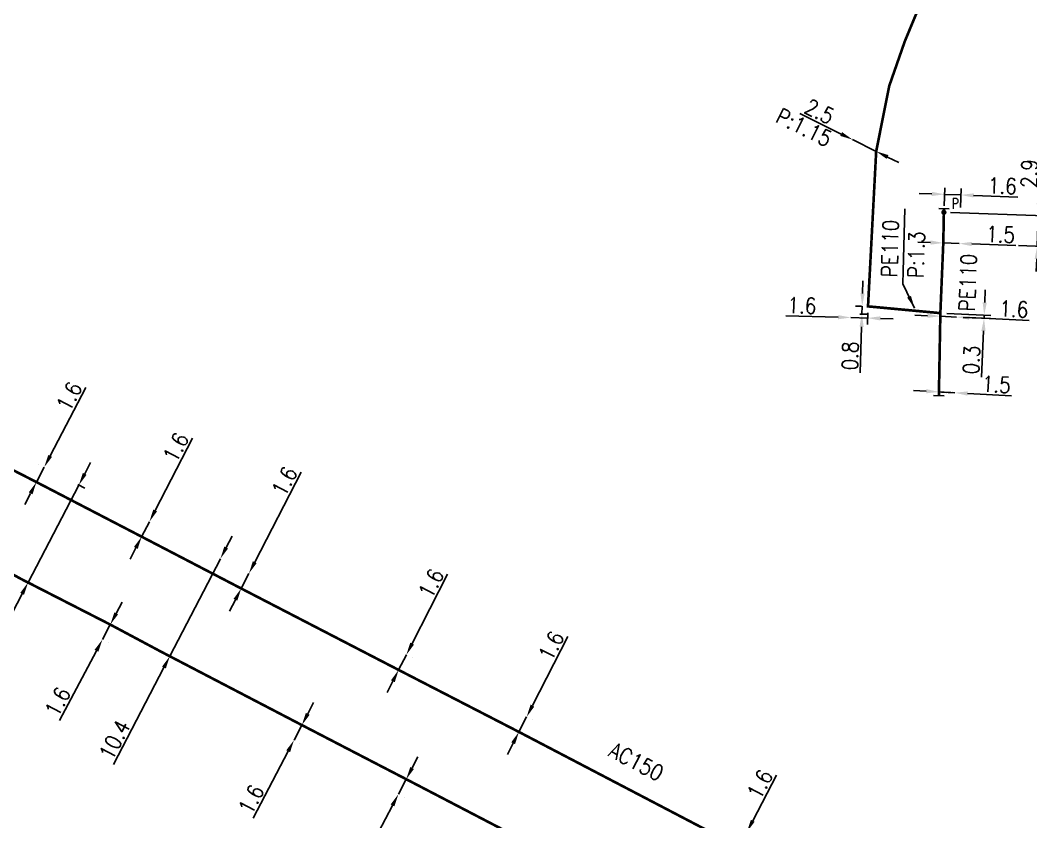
# Model space of a CAD drawing. Header units: millimetres. Extents: x 155997 to 157006, y 121209 to 122008.
# Drawn here: x 156276.7 to 156372.4, y 121815.6 to 121891.4 of the extents above; entities that cross this region are included whole.
import ezdxf
from ezdxf.enums import TextEntityAlignment as Align

# ---------------------------------------------------------------- set-up
doc = ezdxf.new("R2010")
doc.units = ezdxf.units.MM
for name, pattern in [('DASHED', [0.75, 0.5, -0.25]), ('L_25_AP', [2000, 1000, 1000]), ('L_25_PE', [2000, 1000, 1000])]:
    doc.linetypes.add(name, pattern=pattern)
doc.layers.get('0').update_dxf_attribs({"linetype": 'CONTINUOUS'})
for name, color, linetype in [('L_150', 1, 'CONTINUOUS'), ('L_300', 7, 'CONTINUOUS'), ('L_340', 7, 'CONTINUOUS')]:
    doc.layers.add(name, color=color, linetype=linetype)
doc.styles.add('G_ROMANS', font='ROMANS.SHX', dxfattribs={"width": 0.75})
doc.styles.get("Standard").update_dxf_attribs({"font": 'romans.shx', "width": 0.85})
doc.dimstyles.get("Standard").update_dxf_attribs({"dimtxt": 1.5, "dimasz": 1.2, "dimexe": 0.625, "dimexo": 0.625, "dimgap": 0.25, "dimtad": 1, "dimdec": 1, "dimzin": 0, "dimdsep": 46, "dimtxsty": 'Standard', "dimcen": -0.5, "dimadec": 0, "dimazin": 0, "dimtfac": 1, "dimtdec": 1, "dimtmove": 0, "dimatfit": 3, "dimfxl": 0, "dimtolj": 1, "dimtzin": 0, "dimarcsym": 0})

# ---------------------------------------------------------------- blocks, each defined once
blk = doc.blocks.new('L_340_07')
at = {"color": 0, "linetype": 'Continuous', "const_width": 0.25, "flags": 128}
blk.add_lwpolyline([(0, 0), (0.35, 0)], dxfattribs=at)
at = {"color": 0, "linetype": 'Continuous', "flags": 128}
blk.add_lwpolyline([(0.35, -0.5), (0.35, 0.5)], dxfattribs=at)
at = {"color": 0, "linetype": 'Continuous', "width": 0.75, "flags": 3}
for tag, p in [('DEF_LEG', (0.723, -3.465)), ('DEF_COUP', (0.723, -5.965)), ('DEF_TYPE', (0.723, -8.465))]:
    blk.add_attdef(tag, text='', height=1.2, dxfattribs=at).set_placement(p, align=Align.MIDDLE)
blk = doc.blocks.new('L_300_12')
at = {"color": 0, "linetype": 'Continuous', "const_width": 0.248, "flags": 128}
blk.add_lwpolyline([(-0.126, 0, 1), (0.126, 0, 1)], format="xyb", close=True, dxfattribs=at)
at = {"linetype": 'Continuous', "style": 'G_ROMANS', "width": 0.75}
blk.add_attdef('P', text='', height=1, dxfattribs=at).set_placement((0, 1.331), align=Align.MIDDLE_CENTER)
at = {"color": 0, "linetype": 'Continuous', "width": 0.75, "flags": 3}
for tag, p in [('DEF_LEG', (0, -5)), ('DEF_COUP', (0, -7.5)), ('DEF_TYPE', (0, -10))]:
    blk.add_attdef(tag, text='', height=1.2, dxfattribs=at).set_placement(p, align=Align.MIDDLE)
blk = doc.blocks.new('*D196')
at = {"layer": 'L_150', "color": 0, "linetype": 'Continuous', "lineweight": -2, "transparency": 16777216}
for p, q in [((156356.963, 121863.727), (156356.931, 121862.624)), ((156354.151, 121863.33), (156349.202, 121863.473)), ((156356.949, 121863.249), (156355.35, 121863.295)), ((156358.149, 121863.214), (156359.348, 121863.18))]:
    blk.add_line(p, q, dxfattribs=at)
at = {"layer": 'L_150', "color": 0, "linetype": 'Continuous', "transparency": 16777216}
for points in [[(156354.156, 121863.53), (156354.145, 121863.13), (156355.35, 121863.295)], [(156358.155, 121863.414), (156358.143, 121863.014), (156356.949, 121863.249)]]:
    blk.add_solid(points, dxfattribs=at)
at = {"layer": 'L_150', "color": 0, "linetype": 'Continuous', "transparency": 16777216, "insert": (156350.725, 121864.43), "char_height": 1.5, "attachment_point": 5, "rotation": 358.3412}
blk.add_mtext('\\A1;1.6', dxfattribs=at)
blk = doc.blocks.new('*D197')
at = {"layer": 'L_150', "color": 0, "linetype": 'Continuous', "lineweight": -2, "transparency": 16777216}
for p, q in [((156356.462, 121865.568), (156356.496, 121866.767)), ((156356.357, 121864.37), (156355.802, 121864.386)), ((156356.191, 121863.625), (156357.03, 121863.601)), ((156356.427, 121864.368), (156356.405, 121863.619)), ((156356.37, 121862.419), (156356.244, 121858.05))]:
    blk.add_line(p, q, dxfattribs=at)
at = {"layer": 'L_150', "color": 0, "linetype": 'Continuous', "transparency": 16777216}
for points in [[(156356.262, 121865.574), (156356.662, 121865.562), (156356.427, 121864.368)], [(156356.171, 121862.425), (156356.57, 121862.413), (156356.405, 121863.619)]]:
    blk.add_solid(points, dxfattribs=at)
at = {"layer": 'L_150', "color": 0, "linetype": 'Continuous', "transparency": 16777216, "insert": (156355.29, 121859.664), "char_height": 1.5, "attachment_point": 5, "rotation": 88.3412}
blk.add_mtext('\\A1;0.8', dxfattribs=at)
blk = doc.blocks.new('*D198')
at = {"layer": 'L_150', "color": 0, "linetype": 'Continuous', "lineweight": -2, "transparency": 16777216}
for p, q in [((156368.035, 121864.724), (156368.089, 121865.922)), ((156364.457, 121863.685), (156368.605, 121863.497)), ((156367.98, 121863.525), (156367.967, 121863.225)), ((156365.991, 121863.315), (156368.591, 121863.197)), ((156367.912, 121862.026), (156367.714, 121857.652))]:
    blk.add_line(p, q, dxfattribs=at)
at = {"layer": 'L_150', "color": 0, "linetype": 'Continuous', "transparency": 16777216}
for points in [[(156367.835, 121864.733), (156368.234, 121864.715), (156367.98, 121863.525)], [(156367.712, 121862.036), (156368.112, 121862.017), (156367.967, 121863.225)]]:
    blk.add_solid(points, dxfattribs=at)
at = {"layer": 'L_150', "color": 0, "linetype": 'Continuous', "transparency": 16777216, "insert": (156366.787, 121859.282), "char_height": 1.5, "attachment_point": 5, "rotation": 87.40143}
blk.add_mtext('\\A1;0.3', dxfattribs=at)
blk = doc.blocks.new('*D199')
at = {"layer": 'L_150', "color": 0, "linetype": 'Continuous', "lineweight": -2, "transparency": 16777216}
for p, q in [((156362.62, 121863.468), (156361.421, 121863.522)), ((156363.804, 121863.089), (156363.79, 121862.789)), ((156363.819, 121863.414), (156365.367, 121863.343)), ((156366.566, 121863.289), (156372.244, 121863.031))]:
    blk.add_line(p, q, dxfattribs=at)
at = {"layer": 'L_150', "color": 0, "linetype": 'Continuous', "transparency": 16777216}
for points in [[(156362.629, 121863.668), (156362.611, 121863.268), (156363.819, 121863.414)], [(156366.575, 121863.489), (156366.557, 121863.089), (156365.367, 121863.343)]]:
    blk.add_solid(points, dxfattribs=at)
at = {"layer": 'L_150', "color": 0, "linetype": 'Continuous', "transparency": 16777216, "insert": (156370.796, 121864.098), "char_height": 1.5, "attachment_point": 5, "rotation": 357.40143}
blk.add_mtext('\\A1;1.6', dxfattribs=at)
blk = doc.blocks.new('*D200')
at = {"layer": 'L_340', "color": 0, "linetype": 'Continuous', "lineweight": -2, "transparency": 16777216}
for p, q in [((156362.499, 121856.321), (156361.301, 121856.388)), ((156363.697, 121856.255), (156365.195, 121856.172)), ((156366.393, 121856.105), (156370.576, 121855.874))]:
    blk.add_line(p, q, dxfattribs=at)
at = {"layer": 'L_340', "color": 0, "linetype": 'Continuous', "transparency": 16777216}
for points in [[(156362.51, 121856.521), (156362.488, 121856.122), (156363.697, 121856.255)], [(156366.404, 121856.305), (156366.382, 121855.906), (156365.195, 121856.172)]]:
    blk.add_solid(points, dxfattribs=at)
at = {"layer": 'L_340', "color": 0, "linetype": 'Continuous', "transparency": 16777216, "insert": (156369.139, 121856.955), "char_height": 1.5, "attachment_point": 5, "rotation": 356.82614}
blk.add_mtext('\\A1;1.5', dxfattribs=at)
blk = doc.blocks.new('*D201')
at = {"layer": 'L_340', "color": 0, "linetype": 'Continuous', "lineweight": -2, "transparency": 16777216}
for p, q in [((156363.027, 121874.999), (156361.828, 121875.043)), ((156364.187, 121873.878), (156364.249, 121875.58)), ((156365.733, 121873.723), (156365.799, 121875.523)), ((156364.226, 121874.955), (156365.776, 121874.899)), ((156366.975, 121874.855), (156371.161, 121874.702))]:
    blk.add_line(p, q, dxfattribs=at)
at = {"layer": 'L_340', "color": 0, "linetype": 'Continuous', "transparency": 16777216}
for points in [[(156363.034, 121875.199), (156363.02, 121874.799), (156364.226, 121874.955)], [(156366.982, 121875.055), (156366.968, 121874.655), (156365.776, 121874.899)]]:
    blk.add_solid(points, dxfattribs=at)
at = {"layer": 'L_340', "color": 0, "linetype": 'Continuous', "transparency": 16777216, "insert": (156369.704, 121875.756), "char_height": 1.5, "attachment_point": 5, "rotation": 357.91004}
blk.add_mtext('\\A1;1.6', dxfattribs=at)
blk = doc.blocks.new('*D202')
at = {"layer": 'L_150', "color": 0, "linetype": 'Continuous', "lineweight": -2, "transparency": 16777216}
for p, q in [((156354.44, 121880.669), (156350.523, 121882.612)), ((156357.754, 121879.025), (156355.515, 121880.136)), ((156358.829, 121878.492), (156359.904, 121877.959))]:
    blk.add_line(p, q, dxfattribs=at)
at = {"layer": 'L_150', "color": 0, "linetype": 'Continuous', "transparency": 16777216}
for points in [[(156354.528, 121880.848), (156354.351, 121880.49), (156355.515, 121880.136)], [(156358.918, 121878.671), (156358.741, 121878.313), (156357.754, 121879.025)]]:
    blk.add_solid(points, dxfattribs=at)
at = {"layer": 'L_150', "color": 0, "linetype": 'Continuous', "transparency": 16777216, "insert": (156352.388, 121882.803), "char_height": 1.5, "attachment_point": 5, "rotation": 333.62193}
blk.add_mtext('\\A1;2.5', dxfattribs=at)
blk = doc.blocks.new('*D204')
at = {"layer": 'L_150', "color": 0, "linetype": 'Continuous', "lineweight": -2, "transparency": 16777216}
for p, q in [((156362.91, 121870.396), (156361.71, 121870.439)), ((156364.109, 121870.354), (156365.608, 121870.3)), ((156366.807, 121870.258), (156370.994, 121870.109))]:
    blk.add_line(p, q, dxfattribs=at)
at = {"layer": 'L_150', "color": 0, "linetype": 'Continuous', "transparency": 16777216}
for points in [[(156362.917, 121870.596), (156362.903, 121870.196), (156364.109, 121870.354)], [(156366.814, 121870.457), (156366.8, 121870.058), (156365.608, 121870.3)]]:
    blk.add_solid(points, dxfattribs=at)
at = {"layer": 'L_150', "color": 0, "linetype": 'Continuous', "transparency": 16777216, "insert": (156369.536, 121871.161), "char_height": 1.5, "attachment_point": 5, "rotation": 357.96305}
blk.add_mtext('\\A1;1.5', dxfattribs=at)
blk = doc.blocks.new('*D205')
at = {"layer": 'L_340', "color": 0, "linetype": 'Continuous', "lineweight": -2, "transparency": 16777216}
for p, q in [((156373.149, 121874.135), (156373.302, 121878.443)), ((156364.789, 121873.231), (156373.731, 121872.913)), ((156373.003, 121870.037), (156373.106, 121872.935)), ((156371.229, 121870.1), (156373.628, 121870.015)), ((156372.961, 121868.838), (156372.918, 121867.639))]:
    blk.add_line(p, q, dxfattribs=at)
at = {"layer": 'L_340', "color": 0, "linetype": 'Continuous', "transparency": 16777216}
for points in [[(156372.949, 121874.142), (156373.349, 121874.127), (156373.106, 121872.935)], [(156372.761, 121868.845), (156373.161, 121868.831), (156373.003, 121870.037)]]:
    blk.add_solid(points, dxfattribs=at)
at = {"layer": 'L_340', "color": 0, "linetype": 'Continuous', "transparency": 16777216, "insert": (156372.248, 121876.924), "char_height": 1.5, "attachment_point": 5, "rotation": 87.96305}
blk.add_mtext('\\A1;2.9', dxfattribs=at)
blk = doc.blocks.new('*D541')
at = {"layer": 'L_150', "color": 0, "linetype": 'Continuous', "lineweight": -2, "transparency": 16777216}
for p, q in [((156279.529, 121850.201), (156282.912, 121856.688)), ((156278.234, 121847.719), (156278.974, 121849.137)), ((156278.42, 121849.426), (156278.42, 121849.426)), ((156277.68, 121848.008), (156277.68, 121848.008)), ((156277.679, 121846.655), (156277.125, 121845.591))]:
    blk.add_line(p, q, dxfattribs=at)
at = {"layer": 'L_150', "color": 0, "linetype": 'Continuous', "transparency": 16777216}
for points in [[(156279.352, 121850.294), (156279.707, 121850.109), (156278.974, 121849.137)], [(156277.502, 121846.747), (156277.857, 121846.562), (156278.234, 121847.719)]]:
    blk.add_solid(points, dxfattribs=at)
at = {"layer": 'L_150', "color": 0, "linetype": 'Continuous', "transparency": 16777216, "insert": (156281.335, 121855.825), "char_height": 1.5, "attachment_point": 5, "rotation": 62.45599}
blk.add_mtext('\\A1;1.6', dxfattribs=at)
blk = doc.blocks.new('*D542')
at = {"layer": 'L_150', "color": 0, "linetype": 'Continuous', "lineweight": -2, "transparency": 16777216}
for p, q in [((156289.478, 121845.039), (156293.006, 121851.877)), ((156288.195, 121842.551), (156288.928, 121843.973)), ((156287.644, 121841.484), (156287.094, 121840.418))]:
    blk.add_line(p, q, dxfattribs=at)
at = {"layer": 'L_150', "color": 0, "linetype": 'Continuous', "transparency": 16777216}
for points in [[(156289.3, 121845.131), (156289.656, 121844.948), (156288.928, 121843.973)], [(156287.467, 121841.576), (156287.822, 121841.393), (156288.195, 121842.551)]]:
    blk.add_solid(points, dxfattribs=at)
at = {"layer": 'L_150', "color": 0, "linetype": 'Continuous', "transparency": 16777216, "insert": (156291.432, 121851.008), "char_height": 1.5, "attachment_point": 5, "rotation": 62.71309}
blk.add_mtext('\\A1;1.6', dxfattribs=at)
blk = doc.blocks.new('*D543')
at = {"layer": 'L_150', "color": 0, "linetype": 'Continuous', "lineweight": -2, "transparency": 16777216}
for p, q in [((156298.904, 121840.137), (156303.287, 121848.662)), ((156297.624, 121837.647), (156298.356, 121839.07)), ((156297.076, 121836.58), (156296.527, 121835.513))]:
    blk.add_line(p, q, dxfattribs=at)
at = {"layer": 'L_150', "color": 0, "linetype": 'Continuous', "transparency": 16777216}
for points in [[(156298.727, 121840.229), (156299.082, 121840.046), (156298.356, 121839.07)], [(156296.898, 121836.672), (156297.253, 121836.489), (156297.624, 121837.647)]]:
    blk.add_solid(points, dxfattribs=at)
at = {"layer": 'L_150', "color": 0, "linetype": 'Continuous', "transparency": 16777216, "insert": (156301.715, 121847.79), "char_height": 1.5, "attachment_point": 5, "rotation": 62.79156}
blk.add_mtext('\\A1;1.6', dxfattribs=at)
blk = doc.blocks.new('*D544')
at = {"layer": 'L_150', "color": 0, "linetype": 'Continuous', "lineweight": -2, "transparency": 16777216}
for p, q in [((156313.807, 121832.429), (156317.174, 121839.005)), ((156312.53, 121829.937), (156313.26, 121831.361)), ((156313.816, 121831.076), (156313.816, 121831.076)), ((156313.087, 121829.652), (156313.087, 121829.652)), ((156311.984, 121828.869), (156311.437, 121827.801))]:
    blk.add_line(p, q, dxfattribs=at)
at = {"layer": 'L_150', "color": 0, "linetype": 'Continuous', "transparency": 16777216}
for points in [[(156313.629, 121832.521), (156313.985, 121832.338), (156313.26, 121831.361)], [(156311.806, 121828.96), (156312.162, 121828.778), (156312.53, 121829.937)]]:
    blk.add_solid(points, dxfattribs=at)
at = {"layer": 'L_150', "color": 0, "linetype": 'Continuous', "transparency": 16777216, "insert": (156315.603, 121838.131), "char_height": 1.5, "attachment_point": 5, "rotation": 62.88472}
blk.add_mtext('\\A1;1.6', dxfattribs=at)
blk = doc.blocks.new('*D545')
at = {"layer": 'L_150', "color": 0, "linetype": 'Continuous', "lineweight": -2, "transparency": 16777216}
for p, q in [((156325.201, 121826.559), (156328.555, 121833.095)), ((156323.923, 121824.068), (156324.653, 121825.491)), ((156325.209, 121825.206), (156325.209, 121825.206)), ((156324.479, 121823.782), (156324.479, 121823.782)), ((156323.375, 121823), (156322.827, 121821.932))]:
    blk.add_line(p, q, dxfattribs=at)
at = {"layer": 'L_150', "color": 0, "linetype": 'Continuous', "transparency": 16777216}
for points in [[(156325.023, 121826.65), (156325.379, 121826.468), (156324.653, 121825.491)], [(156323.197, 121823.091), (156323.553, 121822.909), (156323.923, 121824.068)]]:
    blk.add_solid(points, dxfattribs=at)
at = {"layer": 'L_150', "color": 0, "linetype": 'Continuous', "transparency": 16777216, "insert": (156326.982, 121832.222), "char_height": 1.5, "attachment_point": 5, "rotation": 62.83878}
blk.add_mtext('\\A1;1.6', dxfattribs=at)
blk = doc.blocks.new('*D546')
at = {"layer": 'L_150', "color": 0, "linetype": 'Continuous', "lineweight": -2, "transparency": 16777216}
for p, q in [((156346.065, 121815.659), (156348.321, 121819.981)), ((156344.77, 121813.177), (156345.51, 121814.595)), ((156345.387, 121814.659), (156346.064, 121814.306)), ((156344.647, 121813.241), (156345.324, 121812.887)), ((156344.214, 121812.113), (156343.659, 121811.049))]:
    blk.add_line(p, q, dxfattribs=at)
at = {"layer": 'L_150', "color": 0, "linetype": 'Continuous', "transparency": 16777216}
for points in [[(156345.888, 121815.751), (156346.243, 121815.566), (156345.51, 121814.595)], [(156344.037, 121812.205), (156344.392, 121812.02), (156344.77, 121813.177)]]:
    blk.add_solid(points, dxfattribs=at)
at = {"layer": 'L_150', "color": 0, "linetype": 'Continuous', "transparency": 16777216, "insert": (156346.743, 121819.119), "char_height": 1.5, "attachment_point": 5, "rotation": 62.4382}
blk.add_mtext('\\A1;1.6', dxfattribs=at)
blk = doc.blocks.new('*D548')
at = {"layer": 'L_150', "color": 0, "linetype": 'Continuous', "lineweight": -2, "transparency": 16777216}
for p, q in [((156313.807, 121820.656), (156314.364, 121821.719)), ((156313.251, 121819.593), (156312.509, 121818.175)), ((156313.805, 121819.303), (156313.805, 121819.303)), ((156313.063, 121817.885), (156313.063, 121817.885)), ((156311.953, 121817.112), (156308.574, 121810.653))]:
    blk.add_line(p, q, dxfattribs=at)
at = {"layer": 'L_150', "color": 0, "linetype": 'Continuous', "transparency": 16777216}
for points in [[(156313.63, 121820.749), (156313.984, 121820.563), (156313.251, 121819.593)], [(156311.776, 121817.205), (156312.13, 121817.019), (156312.509, 121818.175)]]:
    blk.add_solid(points, dxfattribs=at)
at = {"layer": 'L_150', "color": 0, "linetype": 'Continuous', "transparency": 16777216, "insert": (156308.381, 121812.441), "char_height": 1.5, "attachment_point": 5, "rotation": 62.38243}
blk.add_mtext('\\A1;1.6', dxfattribs=at)
blk = doc.blocks.new('*D549')
at = {"layer": 'L_150', "color": 0, "linetype": 'Continuous', "lineweight": -2, "transparency": 16777216}
for p, q in [((156303.924, 121825.78), (156304.48, 121826.844)), ((156303.368, 121824.717), (156302.626, 121823.3)), ((156303.18, 121823.01), (156303.18, 121823.01)), ((156302.07, 121822.236), (156298.753, 121815.897))]:
    blk.add_line(p, q, dxfattribs=at)
at = {"layer": 'L_150', "color": 0, "linetype": 'Continuous', "transparency": 16777216}
for points in [[(156303.747, 121825.873), (156304.101, 121825.688), (156303.368, 121824.717)], [(156301.892, 121822.329), (156302.247, 121822.144), (156302.626, 121823.3)]]:
    blk.add_solid(points, dxfattribs=at)
at = {"layer": 'L_150', "color": 0, "linetype": 'Continuous', "transparency": 16777216, "insert": (156298.56, 121817.685), "char_height": 1.5, "attachment_point": 5, "rotation": 62.38218}
blk.add_mtext('\\A1;1.6', dxfattribs=at)
blk = doc.blocks.new('*D553')
at = {"layer": 'L_150', "color": 0, "linetype": 'Continuous', "lineweight": -2, "transparency": 16777216}
for p, q in [((156285.785, 121835.291), (156286.346, 121836.353)), ((156285.225, 121834.23), (156284.478, 121832.815)), ((156285.778, 121833.938), (156285.778, 121833.938)), ((156285.031, 121832.524), (156285.031, 121832.524)), ((156283.918, 121831.754), (156280.424, 121825.138))]:
    blk.add_line(p, q, dxfattribs=at)
at = {"layer": 'L_150', "color": 0, "linetype": 'Continuous', "transparency": 16777216}
for points in [[(156285.608, 121835.385), (156285.962, 121835.198), (156285.225, 121834.23)], [(156283.741, 121831.848), (156284.094, 121831.661), (156284.478, 121832.815)]]:
    blk.add_solid(points, dxfattribs=at)
at = {"layer": 'L_150', "color": 0, "linetype": 'Continuous', "transparency": 16777216, "insert": (156280.238, 121826.927), "char_height": 1.5, "attachment_point": 5, "rotation": 62.16506}
blk.add_mtext('\\A1;1.6', dxfattribs=at)
blk = doc.blocks.new('*D555')
at = {"layer": 'L_150', "color": 0, "linetype": 'Continuous', "lineweight": -2, "transparency": 16777216}
for p, q in [((156282.8, 121848.495), (156283.355, 121849.559)), ((156282.245, 121847.431), (156277.434, 121838.207)), ((156282.137, 121847.488), (156282.799, 121847.142)), ((156277.327, 121838.263), (156277.988, 121837.918)), ((156276.879, 121837.143), (156274.352, 121832.298))]:
    blk.add_line(p, q, dxfattribs=at)
at = {"layer": 'L_150', "color": 0, "linetype": 'Continuous', "transparency": 16777216}
for points in [[(156282.622, 121848.588), (156282.977, 121848.403), (156282.245, 121847.431)], [(156276.702, 121837.236), (156277.057, 121837.051), (156277.434, 121838.207)]]:
    blk.add_solid(points, dxfattribs=at)
at = {"layer": 'L_150', "color": 0, "linetype": 'Continuous', "transparency": 16777216, "insert": (156274.452, 121834.651), "char_height": 1.5, "attachment_point": 5, "rotation": 62.45599}
blk.add_mtext('\\A1;10.4', dxfattribs=at)
blk = doc.blocks.new('*D556')
at = {"layer": 'L_150', "color": 0, "linetype": 'Continuous', "lineweight": -2, "transparency": 16777216}
for p, q in [((156296.202, 121841.527), (156296.755, 121842.592)), ((156295.65, 121840.462), (156290.862, 121831.234)), ((156290.565, 121831.388), (156291.417, 121830.946)), ((156290.309, 121830.169), (156285.539, 121820.976))]:
    blk.add_line(p, q, dxfattribs=at)
at = {"layer": 'L_150', "color": 0, "linetype": 'Continuous', "transparency": 16777216}
for points in [[(156296.025, 121841.619), (156296.38, 121841.435), (156295.65, 121840.462)], [(156290.132, 121830.261), (156290.487, 121830.077), (156290.862, 121831.234)]]:
    blk.add_solid(points, dxfattribs=at)
at = {"layer": 'L_150', "color": 0, "linetype": 'Continuous', "transparency": 16777216, "insert": (156285.634, 121823.329), "char_height": 1.5, "attachment_point": 5, "rotation": 62.57766}
blk.add_mtext('\\A1;10.4', dxfattribs=at)

msp = doc.modelspace()

# ---------------------------------------------------------------- linework, layer by layer
at = {"layer": 'L_150', "linetype": 'L_25_PE', "ltscale": 0.5, "const_width": 0.25, "flags": 128}
for points in [[(156452.536, 122000), (156451.326, 121996.907), (156446.073, 121983.342), (156440.276, 121969.826), (156439.178, 121967.733), (156432.343, 121960.024), (156429.241, 121958.531), (156422.422, 121954.079), (156417.122, 121949.652), (156416.48, 121949.116), (156409.811, 121943.546), (156398.935, 121936.218), (156395.052, 121931.714), (156383.352, 121922.119), (156378.556, 121917.253), (156370.248, 121907.098), (156366.511, 121901.428), (156364.987, 121898.982), (156362.55, 121894.462), (156360.468, 121889.453), (156358.994, 121885.229), (156357.754, 121879.025), (156356.981, 121864.352), (156363.832, 121863.713)], [(156364.165, 121873.253), (156364.109, 121870.354), (156363.832, 121863.713), (156363.697, 121856.255)]]:
    msp.add_lwpolyline(points, dxfattribs=at)
at = {"layer": 'L_150', "linetype": 'L_25_AP', "ltscale": 0.5, "const_width": 0.25, "flags": 128}
for points in [[(156566.843, 121681.803), (156570.858, 121688.586), (156571.06, 121688.931), (156560.551, 121694.92), (156545.99, 121703.35), (156535.157, 121709.375), (156525.879, 121714.71), (156510.211, 121723.567), (156490.432, 121734.927), (156480.338, 121740.647), (156469.821, 121746.73), (156462.375, 121751.059), (156462.375, 121751.059), (156462.375, 121751.059), (156456.311, 121754.23), (156455.443, 121754.727), (156454.577, 121755.222), (156453.705, 121755.913), (156442.872, 121761.763), (156434.464, 121766.284), (156428.253, 121769.623), (156421.854, 121773.235), (156412.783, 121777.926), (156395.629, 121786.839), (156385.134, 121792.278), (156344.093, 121813.53), (156323.923, 121824.068), (156312.53, 121829.937), (156297.624, 121837.647), (156288.195, 121842.551), (156278.234, 121847.719), (156266.176, 121853.899), (156256.415, 121858.938), (156247.369, 121863.573), (156235.62, 121869.702), (156235.62, 121869.702), (156224.323, 121875.502), (156216.225, 121879.598), (156196.18, 121890.091), (156184.352, 121896.183), (156169.769, 121903.755), (156160.545, 121908.516), (156151.958, 121912.97), (156143.354, 121917.413), (156133.813, 121922.399), (156123.789, 121927.545), (156114.605, 121932.243), (156104.637, 121937.462), (156094.804, 121942.616), (156081.413, 121949.635), (156080.866, 121949.922), (156080.457, 121950.136)], [(156023.595, 121848.106), (156026.741, 121854.433), (156046.994, 121894.605), (156058.305, 121916.982), (156061.247, 121922.953), (156070.449, 121941.632), (156074.962, 121942.956), (156076.772, 121942.031), (156077.391, 121941.715), (156080.208, 121940.268), (156081.973, 121939.376), (156091.999, 121934.138), (156097.188, 121931.448), (156104.04, 121927.955), (156113.574, 121922.969), (156115.148, 121922.065), (156126.98, 121916.126), (156135.926, 121911.336), (156139.64, 121909.692), (156145.863, 121906.213), (156148.36, 121905.057), (156157.714, 121900.247), (156164.133, 121896.891), (156173.238, 121892.189), (156177.016, 121890.08), (156190.476, 121883.245), (156200.039, 121878.282), (156214.223, 121870.764), (156218.205, 121868.956), (156223.191, 121866.358), (156227.573, 121863.925), (156240.99, 121857.149), (156250.433, 121852.314), (156254.804, 121849.862), (156259.024, 121847.935), (156271.822, 121841.263), (156276.772, 121838.552), (156285.225, 121834.23), (156290.01, 121831.676), (156303.368, 121824.717), (156313.251, 121819.593), (156325.716, 121813.103), (156342.655, 121804.381), (156351.154, 121800.005), (156383.118, 121783.548), (156401.665, 121773.887), (156414.97, 121766.873), (156417.233, 121765.679), (156417.775, 121754.98)]]:
    msp.add_lwpolyline(points, dxfattribs=at)
at = {"layer": 'L_340', "color": 7, "linetype": 'DASHED', "flags": 128}
msp.add_lwpolyline([(156365.195, 121856.172), (156363.697, 121856.255)], dxfattribs=at)
at = {"layer": 'L_340', "color": 7, "linetype": 'DASHED', "ltscale": 0.5, "flags": 128}
msp.add_lwpolyline([(156365.195, 121856.172), (156363.697, 121856.255)], dxfattribs=at)

# ---------------------------------------------------------------- block references
at = {"layer": 'L_300'}
ref = msp.add_blockref('L_300_12', (156364.165, 121873.253), dxfattribs=dict(at, rotation=358.0027334843741))
ref.add_attrib('P', 'P', dxfattribs={"layer": '0', "linetype": 'Continuous', "height": 1, "style": 'G_ROMANS', "width": 0.75}).set_placement((156365.256, 121874.087), align=Align.MIDDLE_CENTER)
at = {"layer": 'L_340'}
for p, rotation in [((156364.165, 121873.253), 88.00273348241554), ((156363.697, 121856.255), 268.9613453538053)]:
    msp.add_blockref('L_340_07', p, dxfattribs=dict(at, rotation=rotation))

# ---------------------------------------------------------------- texts
at = {"layer": 'L_150', "linetype": 'Continuous', "width": 0.85}
for s, rotation, p in [('P:1.15', 333.62193, (156348.116, 121881.85)), ('PE110', 88.00273, (156367.087, 121863.842))]:
    msp.add_text(s, height=1.5, rotation=rotation, dxfattribs=at).set_placement(p)
at = {"layer": 'L_150', "linetype": 'Continuous', "ltscale": 0.5, "width": 0.85}
msp.add_text('AC150', height=1.5, rotation=332.41521, dxfattribs=at).set_placement((156332.3, 121821.844))
at = {"layer": 'L_150', "linetype": 'Continuous', "insert": (156362.238, 121866.999), "char_height": 1.5, "attachment_point": 7, "rotation": 88.3412}
msp.add_mtext('\\A1;PE110\\PP:1.3', dxfattribs=at)

# ---------------------------------------------------------------- dimensions: what is measured, and where the dimension line sits
at = {"layer": 'L_150', "linetype": 'Continuous'}
for base, p1, p2, angle, picture, middle in [((156355.515, 121880.136), (156357.754, 121879.025), (156355.515, 121880.136), 333.62193, '*D202', (156351.944, 121881.907)), ((156365.608, 121870.3), (156364.109, 121870.354), (156365.608, 121870.3), 177.96305, '*D204', (156369.5, 121870.162)), ((156356.4052287, 121863.6186067), (156356.981419, 121864.3522349), (156355.5663358, 121863.6429008), 88.3411965, '*D197', (156356.2898521, 121859.6345627)), ((156355.35, 121863.295), (156356.981, 121864.352), (156355.35, 121863.295), 358.3412, '*D196', (156350.696, 121863.43)), ((156367.967, 121863.225), (156363.832, 121863.713), (156365.367, 121863.343), 87.40143, '*D198', (156367.786, 121859.236)), ((156365.367, 121863.343), (156363.832, 121863.713), (156365.367, 121863.343), 177.40143, '*D199', (156370.751, 121863.099)), ((156278.974, 121849.137), (156278.234, 121847.719), (156278.974, 121849.137), 242.45599, '*D541', (156282.221, 121855.363)), ((156288.928, 121843.973), (156288.195, 121842.551), (156288.928, 121843.973), 242.71309, '*D542', (156292.32, 121850.549)), ((156282.245, 121847.431), (156276.772, 121838.552), (156281.583, 121847.777), 242.45599, '*D555', (156275.338, 121834.189)), ((156298.356, 121839.07), (156297.624, 121837.647), (156298.356, 121839.07), 242.79156, '*D543', (156302.604, 121847.333)), ((156295.65, 121840.462), (156290.01, 121831.676), (156295.65, 121840.462), 242.57766, '*D556', (156286.521, 121822.868)), ((156313.26, 121831.361), (156312.53, 121829.937), (156313.26, 121831.361), 242.88472, '*D544', (156316.493, 121837.675)), ((156284.478, 121832.815), (156285.225, 121834.23), (156284.478, 121832.815), 62.16506, '*D553', (156281.122, 121826.46)), ((156324.653, 121825.491), (156323.923, 121824.068), (156324.653, 121825.491), 242.83878, '*D545', (156327.872, 121831.765)), ((156302.626, 121823.3), (156303.368, 121824.717), (156302.626, 121823.3), 62.38218, '*D549', (156299.446, 121817.221)), ((156312.509, 121818.175), (156313.251, 121819.593), (156312.509, 121818.175), 62.38243, '*D548', (156309.267, 121811.978)), ((156345.51, 121814.595), (156344.093, 121813.53), (156344.833, 121814.948), 242.4382, '*D546', (156347.63, 121818.656))]:
    dim = msp.add_linear_dim(base=base, p1=p1, p2=p2, angle=angle, dimstyle='Standard', override={"dimatfit": 0}, dxfattribs=at)
    dim.commit()
    dim.dimension.update_dxf_attribs({"geometry": picture, "text_midpoint": middle, "dimtype": 160})
at = {"layer": 'L_340', "linetype": 'Continuous'}
for base, p1, p2, angle, picture, middle in [((156373.003, 121870.037), (156364.164, 121873.253), (156370.605, 121870.122), 87.96305, '*D205', (156373.247, 121876.888)), ((156365.776, 121874.899), (156364.164, 121873.253), (156365.71, 121873.099), 177.91004, '*D201', (156369.668, 121874.757)), ((156365.195, 121856.172), (156363.697, 121856.255), (156365.195, 121856.172), 176.82614, '*D200', (156369.083, 121855.956))]:
    dim = msp.add_linear_dim(base=base, p1=p1, p2=p2, angle=angle, dimstyle='Standard', override={"dimatfit": 0}, dxfattribs=at)
    dim.commit()
    dim.dimension.update_dxf_attribs({"geometry": picture, "text_midpoint": middle, "dimtype": 160})

# ---------------------------------------------------------------- leaders
at = {"layer": 'L_150', "linetype": 'Continuous', "annotation_type": 0, "has_hookline": 1, "hookline_direction": 0, "text_width": 5.646, "horizontal_direction": (0.028948, 0.999581, 0)}
msp.add_leader([(156361.389, 121864.185), (156360.274, 121866.487), (156360.309, 121867.687)], dimstyle='Standard', override={"dimatfit": 0}, dxfattribs=at)

doc.saveas('drawing.dxf')
